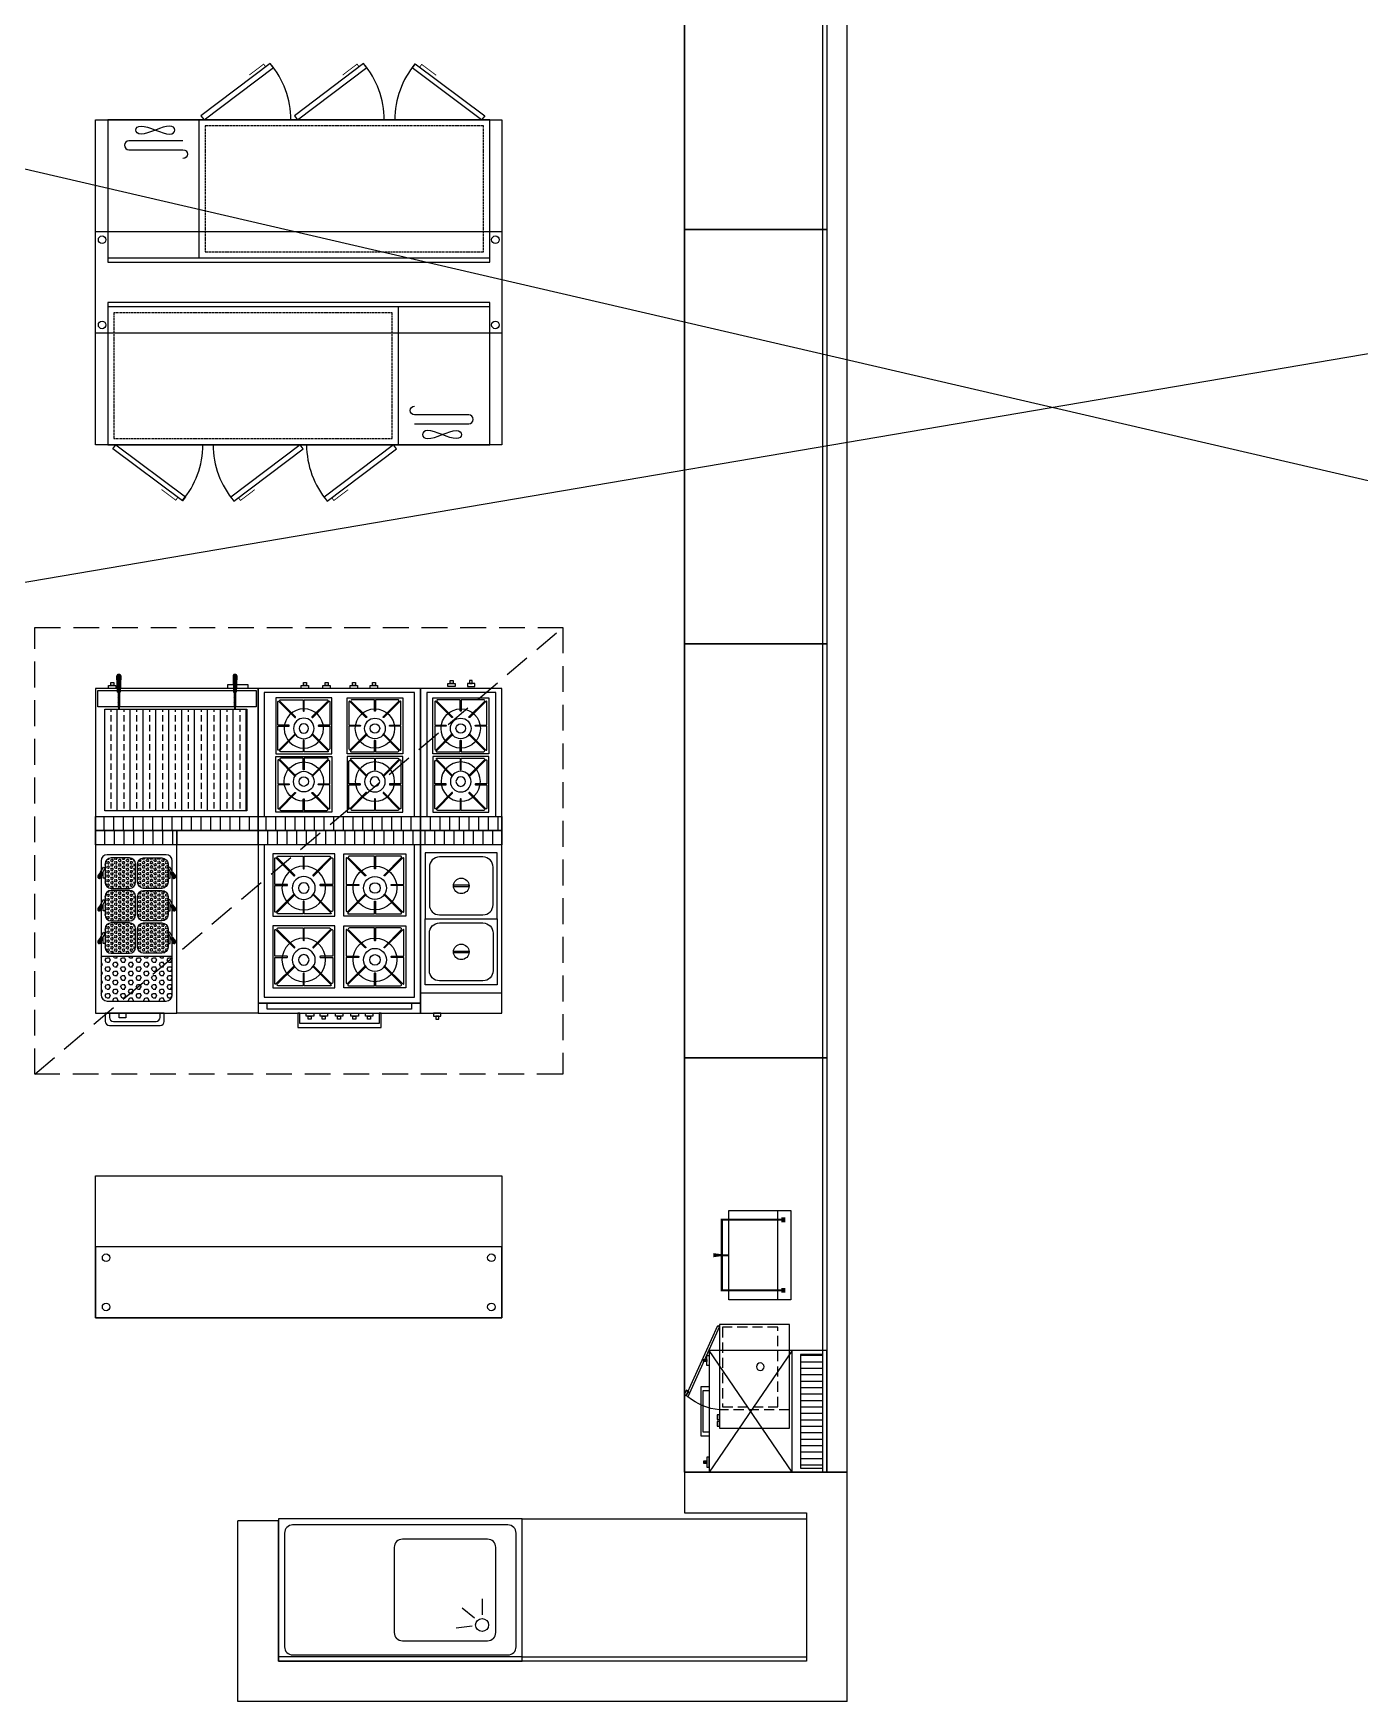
# Model space of a CAD drawing. Header units: millimetres. Extents: x 521598 to 528569, y -164711 to -162316.
# Drawn here: x 524431 to 525084, y -164590 to -163768 of the extents above; entities that cross this region are included whole.
import ezdxf

# ---------------------------------------------------------------- set-up
doc = ezdxf.new("R2010")
doc.units = ezdxf.units.MM
doc.linetypes.add('DASHED', pattern=[0.75, 0.5, -0.25])
doc.linetypes.add('HIDDENX2', pattern=[19.049999999999997, 12.7, -6.349999999999998])
for name, color, linetype in [('002 Çizgi', 7, 'Continuous'), ('Kıtc-002 Çizgi', 7, 'Continuous'), ('S2000-002 Çizgi', 7, 'Continuous')]:
    doc.layers.add(name, color=color, linetype=linetype)

# ---------------------------------------------------------------- blocks, each defined once
blk = doc.blocks.new('A$C604B7618')
at = {"layer": 'Kıtc-002 Çizgi'}
blk.add_lwpolyline([(9.0837897915e-06, 30.56934416526383), (30.56934988002058, 30.56934416526383), (30.56934988002058, 3.3690312193e-06), (9.0837897915e-06, 3.3690312193e-06), (9.0837897915e-06, 30.56934416526383)], dxfattribs=at)
blk.add_lwpolyline([(15.54676230766154, 29.52101286223842), (15.54676230766154, 23.4406913046887, -0.4142135623730951), (15.33709604705655, 23.23102504408325), (15.23226291675382, 23.23102504408325, -0.4142135623730951), (15.02259665614838, 23.4406913046887), (15.02259665614838, 29.52101286223842), (2.684429298277335, 29.52101286223842, 0.6681786379192877), (2.313788211627521, 28.62620612407591), (10.80522009634524, 20.13477423935729, -0.8104432851896713), (10.38341604437301, 19.81529611802944), (1.585224429712525, 28.61348773269038, 0.6681786379193126), (1.048340386815198, 28.39110308070031), (1.048340386815198, 15.54675659290387), (7.128661944364919, 15.54675659290387, -0.4142135623730951), (7.338328204970366, 15.33709033229934), (7.338328204970366, 15.23225720199661, -0.4142135623730951), (7.128661944364919, 15.02259094139117), (1.048340386815198, 15.02259094139117), (1.048340386815198, 2.684423583519674, 0.6681786379192877), (1.943147124977713, 2.313782496869861), (10.43457900969588, 10.80521438158757, -0.8104432851896713), (10.75405713102418, 10.3834103296158), (1.955865516363245, 1.585218714955771, 0.6681786379193126), (2.17825016835377, 1.048334672058444), (15.02259665614838, 1.048334672057535), (15.02259665614838, 7.128656229607258, -0.4142135623730951), (15.23226291675382, 7.338322490212701), (15.33709604705655, 7.338322490212701, -0.4142135623730951), (15.54676230766154, 7.128656229607258), (15.54676230766154, 1.048334672057535), (27.88492966553258, 1.048334672057535, 0.6681786379192877), (28.25557075218285, 1.943141410220049), (19.76413886746513, 10.43457329493776, -0.8104432851896717), (20.18594291943736, 10.75405141626561), (28.9841345340974, 1.955859801605583, 0.6681786379193126), (29.52101857699472, 2.178244453595649), (29.52101857699472, 15.02259094139117), (23.440697019445, 15.02259094139117, -0.4142135623730951), (23.23103075883955, 15.23225720199661), (23.23103075884001, 15.33709033229934, -0.4142135623730951), (23.440697019445, 15.54675659290387), (29.52101857699472, 15.54675659290387), (29.52101857699472, 28.39110308070031, 0.6681786379193126), (28.9841345340974, 28.61348773269038), (20.18594291943736, 19.81529611802944, -0.8104432851896713), (19.76413886746513, 20.13477423935729), (28.25557075218285, 28.62620612407591, 0.6681786379192877), (27.88492966553258, 29.52101286223842)], format="xyb", close=True, dxfattribs=at)
for radius in [10.75000880901227, 5.655118676306867, 2.59818459668339]:
    blk.add_circle((15.28470044665027, 13.79798802426285), radius, dxfattribs=at)
blk = doc.blocks.new('A$C30C77C58')
at = {"layer": 'S2000-002 Çizgi'}
h = blk.add_hatch(dxfattribs=at)
h.set_pattern_fill('ANSI31', color=256, scale=1.5, angle=45, style=0)
h.set_pattern_definition([(90, (-2348.43213930924, -5726.00867189122), (-4.762499999999998, 9e-16), [])])
h.paths.add_polyline_path([(-5.2824129853e-06, 96.9999936806289), (-5.2824129853e-06, 89.9999936806289), (79.99999471758701, 89.9999936806289), (79.99999471758701, 96.9999936806289)])
for points in [[(-5.2824129853e-06, 11.9999936806289), (79.99999471758792, 11.9999936806289), (79.99999471758701, 96.9999936806289), (-5.2824129853e-06, 96.9999936806289)], [(79.99999471758701, 89.9999936806289), (-5.2824129853e-06, 89.9999936806289), (-5.2824129853e-06, 96.9999936806289), (79.99999471758701, 96.9999936806289)], [(2.999994717587014, 14.9999936806289), (76.99999471758792, 14.9999936806289), (76.99999471758701, 89.9999936806289), (2.999994717587014, 89.9999936806289)], [(-5.2824129853e-06, 6.999993680628902), (79.99999471758792, 6.999993680628902), (79.99999471758792, 11.9999936806289), (-5.2824129853e-06, 11.9999936806289)], [(4.48991741547843, 11.9999936806289), (75.5100720196956, 11.9999936806289), (75.5100720196956, 8.999993680628904), (4.48991741547843, 8.999993680628904)], [(23.69847065849035, 6.999993680628902), (27.34347065849079, 6.999993680628902), (27.34347065849079, 5.541993680630183), (23.69847065849035, 5.541993680630183)], [(24.66557759751822, 5.541993680630183), (26.12357759751876, 5.541993680630183), (26.12357759751876, 4.083993680631465), (24.66557759751822, 4.083993680631465)], [(30.54837432074828, 6.999993680628902), (34.19337432074872, 6.999993680628902), (34.19337432074872, 5.541993680630183), (30.54837432074828, 5.541993680630183)], [(31.51548125977615, 5.541993680630183), (32.97348125977669, 5.541993680630183), (32.97348125977669, 4.083993680631465), (31.51548125977615, 4.083993680631465)], [(38.0569286279665, 6.999993680628902), (41.70192862796693, 6.999993680628902), (41.70192862796693, 5.541993680630183), (38.0569286279665, 5.541993680630183)], [(39.02403556699436, 5.541993680630183), (40.4820355669949, 5.541993680630183), (40.4820355669949, 4.083993680631465), (39.02403556699436, 4.083993680631465)], [(45.69721713161607, 6.999993680628902), (49.34221713161651, 6.999993680628902), (49.34221713161651, 5.541993680630183), (45.69721713161607, 5.541993680630183)], [(46.66432407064394, 5.541993680630183), (48.12232407064447, 5.541993680630183), (48.12232407064447, 4.083993680631465), (46.66432407064394, 4.083993680631465)], [(52.87645120065326, 6.999993680628902), (56.52145120065371, 6.999993680628902), (56.52145120065371, 5.541993680630183), (52.87645120065326, 5.541993680630183)], [(53.84355813968113, 5.541993680630183), (55.30155813968168, 5.541993680630183), (55.30155813968168, 4.083993680631465), (53.84355813968113, 4.083993680631465)]]:
    blk.add_lwpolyline(points, close=True, dxfattribs=at)
blk.add_lwpolyline([(19.48991741547843, 6.999993680628902), (19.48991741548025, -6.3193710957e-06), (60.51007201969561, -6.3193710957e-06), (60.51007201969561, 6.999993680628902), (59.5100720196956, 6.999993680628902), (59.5100720196956, 1.999993680628904), (20.48991741547843, 1.999993680628904), (20.48991741547843, 6.999993680628902), (19.48991741547843, 6.999993680628902)], dxfattribs=at)
at = {"layer": 'S2000-002 Çizgi', "xscale": -1}
for p in [(37.76759111757065, 54.89832707808819), (37.76759111757065, 19.51344723232614)]:
    blk.add_blockref('A$C604B7618', p, dxfattribs=at)
at = {"layer": 'S2000-002 Çizgi'}
for p in [(42.23239831760338, 54.89832707808819), (42.23239831760338, 19.51344723232614)]:
    blk.add_blockref('A$C604B7618', p, dxfattribs=at)
blk = doc.blocks.new('A$C7A250C34')
at = {"layer": 'S2000-002 Çizgi'}
h = blk.add_hatch(dxfattribs=at)
h.set_pattern_fill('ANSI31', color=256, scale=1.5, angle=45, style=0)
h.set_pattern_definition([(90, (-2508.419051880787, -6412.80118857615), (-4.762499999999998, 9e-16), [])])
h.paths.add_polyline_path([(-9.2124482762e-06, 72.91598990668763), (-9.2124482762e-06, 65.91598990668763), (79.99999078755172, 65.91598990668763), (79.99999078755172, 72.91598990668763)])
for points in [[(-9.2124482762e-06, 2.915989906687627), (79.99999078755262, 2.915989906687627), (79.99999078755172, 72.91598990668763), (-9.2124482762e-06, 72.91598990668763)], [(79.99999078755172, 65.91598990668763), (-9.2124482762e-06, 65.91598990668763), (-9.2124482762e-06, 72.91598990668763), (79.99999078755172, 72.91598990668763)], [(2.999990787551723, 4.915989906687627), (76.99999078755262, 4.915989906687627), (76.99999078755174, 65.91598990668763), (2.999990787551723, 65.91598990668763)], [(21.19846672845506, 2.915989906687627), (24.8434667284555, 2.915989906687627), (24.8434667284555, 1.457989906688908), (21.19846672845506, 1.457989906688908)], [(22.16557366748293, 1.457989906688908), (23.62357366748347, 1.457989906688908), (23.62357366748347, -1.00933098111e-05), (22.16557366748293, -1.00933098111e-05)], [(31.04837039071299, 2.915989906687627), (34.69337039071343, 2.915989906687627), (34.69337039071343, 1.457989906688908), (31.04837039071299, 1.457989906688908)], [(32.01547732974086, 1.457989906688908), (33.4734773297414, 1.457989906688908), (33.4734773297414, -1.00933098111e-05), (32.01547732974086, -1.00933098111e-05)], [(44.5569246979312, 2.915989906687627), (48.20192469793164, 2.915989906687627), (48.20192469793164, 1.457989906688908), (44.5569246979312, 1.457989906688908)], [(45.52403163695907, 1.457989906688908), (46.98203163695962, 1.457989906688908), (46.98203163695962, -1.00933098111e-05), (45.52403163695907, -1.00933098111e-05)], [(55.19721320158078, 2.915989906687627), (58.84221320158122, 2.915989906687627), (58.84221320158122, 1.457989906688908), (55.19721320158078, 1.457989906688908)], [(56.16432014060864, 1.457989906688908), (57.62232014060919, 1.457989906688908), (57.62232014060919, -1.00933098111e-05), (56.16432014060864, -1.00933098111e-05)]]:
    blk.add_lwpolyline(points, close=True, dxfattribs=at)
at = {"layer": 'S2000-002 Çizgi', "yscale": 0.8999999999996362}
for p, xscale, zscale in [((36.23911923934428, 36.40358015796164), -0.8999999999996362, 0.9), ((43.76086233575914, 36.40358015796164), 0.8999999999996362, 0.8999999999996362)]:
    blk.add_blockref('A$C604B7618', p, dxfattribs=dict(at, xscale=xscale, zscale=zscale))
at = {"layer": 'S2000-002 Çizgi', "yscale": 0.8999999999996362, "rotation": 180}
for p, xscale, zscale in [((36.23911923934428, 35.06320887480115), 0.8999999999996362, 0.8999999999996362), ((43.76086233575914, 35.06320887480115), -0.8999999999996362, 0.9)]:
    blk.add_blockref('A$C604B7618', p, dxfattribs=dict(at, xscale=xscale, zscale=zscale))
blk = doc.blocks.new('A$C276B0005')
at = {"layer": 'S2000-002 Çizgi'}
h = blk.add_hatch(dxfattribs=at)
h.set_pattern_fill('ANSI31', color=256, scale=1.5, angle=45, style=0)
h.set_pattern_definition([(90, (-3652.638198815939, -4968.1237957793), (-4.762499999999998, 9e-16), [])])
h.paths.add_polyline_path([(39.999994376406, 89.00000524342795), (39.999994376406, 96.00000524342795), (-5.6235940065e-06, 96.00000524342795), (-5.6235940065e-06, 89.00000524342795)])
h = blk.add_hatch(dxfattribs=at)
h.set_pattern_fill('HEX', color=256, scale=0.2, style=0)
h.set_pattern_definition([(0, (-3709.388549078779, -4944.923486756572), (0, 1.099852), [0.635, -1.27]), (120, (-3709.388549078779, -4944.923486756572), (-0.9524997724031224, -0.5499259999999997), [0.6349999999999991, -1.269999999999998]), (59.99999999999999, (-3708.753549078778, -4944.923486756572), (-0.9524997724031224, 0.5499260000000002), [0.635, -1.27])])
h.paths.add_polyline_path([(7.636956964664477, 82.53219059366712, 0.4142135623731104), (4.636956964664477, 79.53219059366695), (4.636956964664932, 70.53219059366695, 0.4142135623730799), (7.636956964664932, 67.53219059366711), (16.63695696466447, 67.53219059366711, 0.4142135623730951), (19.63695696466448, 70.53219059366711), (19.63695696466448, 79.53219059366711, 0.4142135623730951), (16.63695696466447, 82.53219059366712)])
h = blk.add_hatch(dxfattribs=at)
h.set_pattern_fill('HEX', color=256, scale=0.2, style=0)
h.set_pattern_definition([(180, (3749.662463008108, -4944.923486756572), (0, 1.099852), [0.635, -1.27]), (59.99999999999999, (3749.662463008108, -4944.923486756572), (0.9524997724031224, -0.5499259999999997), [0.6349999999999999, -1.269999999999998]), (120, (3749.027463008108, -4944.923486756572), (0.9524997724031224, 0.5499260000000002), [0.6349999999999991, -1.269999999999998])])
h.paths.add_polyline_path([(23.63695696466448, 82.53219059366712, 0.4142135623730951), (20.63695696466448, 79.53219059366711), (20.63695696466448, 70.53219059366711, 0.4142135623730951), (23.63695696466448, 67.53219059366711), (32.63695696466403, 67.53219059366711, 0.41421356237308), (35.63695696466402, 70.53219059366695), (35.63695696466448, 79.53219059366695, 0.4142135623731104), (32.63695696466448, 82.53219059366712)])
for points in [[(3.287781728348363, 75.0261635246252), (2.464534533027745, 75.46284302178356), (1.080237844052651, 73.64072124367688, 1), (2.555570520359458, 72.85815249047731)], [(37.80617717299378, 72.85815249047731, 1), (39.28150984930061, 73.64072124367682), (37.89721316032546, 75.46284302178354), (37.07396596500483, 75.02616352462519)], [(3.287781728348363, 58.99397817438604), (2.464534533027745, 59.4306576715444), (1.080237844052661, 57.60853589343772, 1), (2.555570520359462, 56.82596714023815)], [(37.80617717299375, 56.82596714023815, 1), (39.28150984930055, 57.60853589343772), (37.89721316032546, 59.4306576715444), (37.07396596500486, 58.99397817438604)], [(3.287781728348363, 42.96179282414686), (2.464534533027746, 43.39847232130522), (1.080237844052661, 41.57635054319857, 1), (2.555570520359461, 40.793781789999)], [(37.80617717299375, 40.79378178999897, 1), (39.28150984930053, 41.57635054319857), (37.89721316032546, 43.39847232130522), (37.07396596500486, 42.96179282414686)]]:
    blk.add_hatch(color=256, dxfattribs=at).paths.add_polyline_path(points)
h = blk.add_hatch(dxfattribs=at)
h.set_pattern_fill('HEX', color=256, scale=0.2, style=0)
h.set_pattern_definition([(0, (-3709.388549078779, -4960.923486756572), (0, 1.099852), [0.635, -1.27]), (120, (-3709.388549078779, -4960.923486756572), (-0.9524997724031224, -0.5499259999999997), [0.634999999999999, -1.269999999999998]), (59.99999999999999, (-3708.753549078778, -4960.923486756572), (-0.9524997724031224, 0.5499260000000002), [0.635, -1.27])])
h.paths.add_polyline_path([(7.636956964664477, 66.53219059366711, 0.4142135623731097), (4.636956964664477, 63.53219059366696), (4.636956964664932, 54.53219059366696, 0.4142135623730806), (7.636956964664932, 51.53219059366711), (16.63695696466447, 51.53219059366711, 0.4142135623730951), (19.63695696466448, 54.53219059366711), (19.63695696466448, 63.53219059366711, 0.4142135623730951), (16.63695696466447, 66.53219059366711)])
h = blk.add_hatch(dxfattribs=at)
h.set_pattern_fill('HEX', color=256, scale=0.2, style=0)
h.set_pattern_definition([(180, (3749.662463008108, -4960.923486756572), (0, 1.099852), [0.635, -1.27]), (59.99999999999999, (3749.662463008108, -4960.923486756572), (0.9524997724031224, -0.5499259999999997), [0.6349999999999998, -1.269999999999998]), (120, (3749.027463008108, -4960.923486756572), (0.9524997724031224, 0.5499260000000002), [0.6349999999999991, -1.269999999999998])])
h.paths.add_polyline_path([(23.63695696466448, 66.53219059366711, 0.4142135623730951), (20.63695696466448, 63.53219059366711), (20.63695696466448, 54.53219059366711, 0.4142135623730951), (23.63695696466448, 51.53219059366711), (32.63695696466403, 51.53219059366711, 0.4142135623730808), (35.63695696466402, 54.53219059366696), (35.63695696466448, 63.53219059366696, 0.41421356237311), (32.63695696466448, 66.53219059366711)])
h = blk.add_hatch(dxfattribs=at)
h.set_pattern_fill('HEX', color=256, scale=0.2, style=0)
h.set_pattern_definition([(0, (-3709.388549078779, -4976.923486756572), (0, 1.099852), [0.635, -1.27]), (120, (-3709.388549078779, -4976.923486756572), (-0.9524997724031224, -0.5499259999999997), [0.6349999999999989, -1.269999999999996]), (59.99999999999999, (-3708.753549078778, -4976.923486756572), (-0.9524997724031224, 0.5499260000000002), [0.635, -1.27])])
h.paths.add_polyline_path([(7.636956964664482, 50.53219059366711, 0.4142135623731102), (4.636956964664477, 47.53219059366696), (4.636956964664932, 38.53219059366696, 0.4142135623730806), (7.636956964664932, 35.53219059366711), (16.63695696466447, 35.53219059366711, 0.4142135623730951), (19.63695696466448, 38.53219059366711), (19.63695696466448, 47.53219059366711, 0.4142135623730951), (16.63695696466447, 50.53219059366711)])
h = blk.add_hatch(dxfattribs=at)
h.set_pattern_fill('HEX', color=256, scale=0.2, style=0)
h.set_pattern_definition([(180, (3749.662463008108, -4976.923486756572), (0, 1.099852), [0.635, -1.27]), (59.99999999999999, (3749.662463008108, -4976.923486756572), (0.9524997724031224, -0.5499259999999997), [0.6349999999999997, -1.269999999999998]), (120, (3749.027463008108, -4976.923486756572), (0.9524997724031224, 0.5499260000000002), [0.6349999999999991, -1.269999999999998])])
h.paths.add_polyline_path([(23.63695696466448, 50.53219059366711, 0.4142135623730955), (20.63695696466448, 47.53219059366711), (20.63695696466448, 38.53219059366711, 0.4142135623730951), (23.63695696466448, 35.53219059366711), (32.63695696466403, 35.53219059366711, 0.4142135623730808), (35.63695696466402, 38.53219059366696), (35.63695696466448, 47.53219059366696, 0.41421356237311), (32.63695696466448, 50.53219059366711)])
h = blk.add_hatch(dxfattribs=at)
h.set_pattern_fill('HEX', color=256, scale=0.4, style=0)
h.set_pattern_definition([(0, (-3709.88854907878, -4938.423486756573), (0, 2.199704), [1.27, -2.54]), (120, (-3709.88854907878, -4938.423486756573), (-1.904999544806243, -1.099851999999998), [1.269999999999998, -2.539999999999997]), (59.99999999999999, (-3708.618549078778, -4938.423486756573), (-1.904999544806243, 1.099852), [1.27, -2.54])])
h.paths.add_polyline_path([(2.680873846676, 34.03219059366711), (2.680873846676603, 15.03219059366612, 0.4142135623730951), (5.680873846676719, 12.0321905936662), (34.68087384667575, 12.03219059366711, 0.4142135623730816), (37.6808738466757, 15.0321905936671), (37.68087384667599, 34.03219059366711)])
for p, q in [((2.464534533027745, 75.46284302178356), (1.080237844056227, 73.64072124368157)), ((2.464534533027745, 75.46284302178356), (3.287781728348363, 75.02616352462519)), ((3.287781728348363, 75.02616352462519), (2.555570520356468, 72.85815249046846)), ((37.89721316032546, 75.46284302178356), (37.07396596500486, 75.02616352462519)), ((37.07396596500486, 75.02616352462519), (37.80617717299674, 72.85815249046846)), ((37.89721316032546, 75.46284302178356), (39.28150984929697, 73.64072124368157)), ((2.464534533027745, 59.4306576715444), (1.080237844056227, 57.60853589344242)), ((2.464534533027745, 59.4306576715444), (3.287781728348363, 58.99397817438604)), ((3.287781728348363, 58.99397817438604), (2.555570520356468, 56.8259671402293)), ((37.89721316032546, 59.4306576715444), (37.07396596500486, 58.99397817438604)), ((37.07396596500486, 58.99397817438604), (37.80617717299674, 56.8259671402293)), ((37.89721316032546, 59.4306576715444), (39.28150984929697, 57.60853589344242)), ((2.464534533027745, 43.39847232130522), (1.080237844056227, 41.57635054320325)), ((2.464534533027745, 43.39847232130522), (3.287781728348363, 42.96179282414686)), ((3.287781728348363, 42.96179282414686), (2.555570520356468, 40.79378178999014)), ((37.89721316032546, 43.39847232130522), (37.07396596500486, 42.96179282414686)), ((37.07396596500486, 42.96179282414686), (37.80617717299674, 40.79378178999014)), ((37.89721316032546, 43.39847232130522), (39.28150984929697, 41.57635054320325)), ((37.68087384667615, 34.03219059366711), (2.680873846676149, 34.03219059366711))]:
    blk.add_line(p, q, dxfattribs=at)
for points in [[(-5.6235940065e-06, 6.000005243427948), (39.999994376406, 6.000005243427948), (39.999994376406, 96.00000524342795), (-5.6235940065e-06, 96.00000524342795)], [(-5.6235940065e-06, 96.00000524342795), (39.999994376406, 96.00000524342795), (39.999994376406, 89.00000524342795), (-5.6235940065e-06, 89.00000524342795)], [(11.50344784604112, 6.000005243427948), (14.78394784604188, 6.000005243427948), (14.78394784604188, 3.687805243427647), (11.50344784604112, 3.687805243427647)]]:
    blk.add_lwpolyline(points, close=True, dxfattribs=at)
for points in [[(37.68087384667706, 34.03219059366711), (37.68087384667706, 81.03219059366711, 0.4142135623730951), (34.68087384667706, 84.0321905936671), (5.680873846675693, 84.0321905936671, 0.4142135623730951), (2.680873846675694, 81.03219059366711), (2.680873846675694, 43.68364892592218)], [(2.680873846675694, 43.68364892592218), (2.680873846676603, 15.0321905936662, 0.414213562373091), (5.680873846676603, 12.0321905936662), (34.68087384667569, 12.03219059366711, 0.4142135623730869), (37.6808738466757, 15.03219059366711), (37.68087384667615, 43.60222292318758)]]:
    blk.add_lwpolyline(points, format="xyb", dxfattribs=at)
for points in [[(7.636956964664932, 67.53219059366711), (16.63695696466447, 67.53219059366711, 0.4142135623730951), (19.63695696466448, 70.53219059366711), (19.63695696466448, 79.53219059366711, 0.4142135623730951), (16.63695696466447, 82.53219059366712), (7.636956964664477, 82.53219059366712, 0.4142135623730951), (4.636956964664477, 79.53219059366711), (4.636956964664932, 70.53219059366711, 0.4142135623730951)], [(32.63695696466403, 67.53219059366711), (23.63695696466448, 67.53219059366711, -0.4142135623730951), (20.63695696466448, 70.53219059366711), (20.63695696466448, 79.53219059366711, -0.4142135623730951), (23.63695696466448, 82.53219059366712), (32.63695696466448, 82.53219059366712, -0.4142135623730951), (35.63695696466448, 79.53219059366711), (35.63695696466402, 70.53219059366711, -0.4142135623730951)], [(7.636956964664932, 51.53219059366711), (16.63695696466447, 51.53219059366711, 0.4142135623730951), (19.63695696466448, 54.53219059366711), (19.63695696466448, 63.53219059366711, 0.4142135623730951), (16.63695696466447, 66.53219059366711), (7.636956964664477, 66.53219059366711, 0.4142135623730951), (4.636956964664477, 63.53219059366711), (4.636956964664932, 54.53219059366711, 0.4142135623730951)], [(32.63695696466403, 51.53219059366711), (23.63695696466448, 51.53219059366711, -0.4142135623730951), (20.63695696466448, 54.53219059366711), (20.63695696466448, 63.53219059366711, -0.4142135623730951), (23.63695696466448, 66.53219059366711), (32.63695696466448, 66.53219059366711, -0.4142135623730951), (35.63695696466448, 63.53219059366711), (35.63695696466402, 54.53219059366711, -0.4142135623730951)], [(7.636956964664932, 35.53219059366711), (16.63695696466447, 35.53219059366711, 0.4142135623730951), (19.63695696466448, 38.53219059366711), (19.63695696466448, 47.53219059366711, 0.4142135623730951), (16.63695696466447, 50.53219059366711), (7.636956964664477, 50.53219059366711, 0.4142135623730951), (4.636956964664477, 47.53219059366711), (4.636956964664932, 38.53219059366711, 0.4142135623730951)], [(32.63695696466403, 35.53219059366711), (23.63695696466448, 35.53219059366711, -0.4142135623730951), (20.63695696466448, 38.53219059366711), (20.63695696466448, 47.53219059366711, -0.4142135623730951), (23.63695696466448, 50.53219059366711), (32.63695696466448, 50.53219059366711, -0.4142135623730951), (35.63695696466448, 47.53219059366711), (35.63695696466402, 38.53219059366711, -0.4142135623730951)], [(6.749994376405993, 5.2434279496e-06), (31.74999437640599, 5.2434279496e-06, 0.4142135623730951), (33.749994376406, 2.000005243427949), (33.749994376406, 6.000005243427948), (4.749994376405994, 6.000005243427948), (4.749994376405994, 2.000005243427949, 0.4142135623730925)], [(8.749994376405992, 2.000005243427949), (29.749994376406, 2.000005243427949, 0.4142135623730922), (31.74999437640599, 4.000005243427949), (31.74999437640599, 6.000005243427948), (6.749994376405993, 6.000005243427948), (6.749994376405993, 4.000005243427949, 0.4142135623730951)]]:
    blk.add_lwpolyline(points, format="xyb", close=True, dxfattribs=at)
for points in [[(2.464534533028654, 75.46284302178356), (3.813709769342948, 78.00636690261398), (4.636956964664477, 77.5696874054529), (3.287781728346543, 75.02616352461973)], [(4.636956964664932, 77.5696874054529), (4.636956964664932, 72.4946937818813), (3.705063769152274, 72.4946937818813), (3.705063769152274, 75.8128417909129)], [(37.89721316032455, 75.46284302178356), (36.54803792401026, 78.00636690261398), (35.72479072868872, 77.5696874054529), (37.07396596500667, 75.02616352461973)], [(35.72479072868829, 77.5696874054529), (35.72479072868829, 72.4946937818813), (36.65668392420093, 72.4946937818813), (36.65668392420093, 75.8128417909129)], [(4.636956964664932, 73.08276545224727), (4.636956964664932, 72.4946937818813)], [(35.72479072868829, 73.08276545224727), (35.72479072868829, 72.4946937818813)], [(2.464534533028654, 59.4306576715444), (3.813709769342948, 61.97418155237483), (4.636956964664477, 61.53750205521372), (3.287781728346543, 58.99397817438057)], [(4.636956964664932, 61.53750205521372), (4.636956964664932, 56.46250843164216), (3.705063769152274, 56.46250843164216), (3.705063769152274, 59.78065644067375)], [(37.89721316032455, 59.4306576715444), (36.54803792401026, 61.97418155237483), (35.72479072868872, 61.53750205521372), (37.07396596500667, 58.99397817438057)], [(35.72479072868829, 61.53750205521372), (35.72479072868829, 56.46250843164216), (36.65668392420093, 56.46250843164216), (36.65668392420093, 59.78065644067375)], [(4.636956964664932, 57.05058010200811), (4.636956964664932, 56.46250843164216)], [(35.72479072868829, 57.05058010200811), (35.72479072868829, 56.46250843164216)], [(2.464534533028654, 43.39847232130522), (3.813709769342948, 45.94199620213567), (4.636956964664477, 45.50531670497458), (3.287781728346543, 42.9617928241414)], [(4.636956964664932, 45.50531670497458), (4.636956964664932, 40.430323081403), (3.705063769152274, 40.430323081403), (3.705063769152274, 43.74847109043456)], [(37.89721316032455, 43.39847232130522), (36.54803792401026, 45.94199620213567), (35.72479072868872, 45.50531670497458), (37.07396596500667, 42.9617928241414)], [(35.72479072868829, 45.50531670497458), (35.72479072868829, 40.430323081403), (36.65668392420093, 40.430323081403), (36.65668392420093, 43.74847109043456)], [(4.636956964664932, 41.01839475176894), (4.636956964664932, 40.430323081403)], [(35.72479072868829, 41.01839475176894), (35.72479072868829, 40.430323081403)]]:
    blk.add_lwpolyline(points, dxfattribs=at)
for centre, start, end in [((1.817904182205438, 73.24943686707594), 133.4939633603174, 350.619908038368), ((38.54384351114778, 73.24943686707594), 189.380091961632, 46.50603663968257), ((1.817904182205438, 57.21725151683678), 133.4939633603174, 350.619908038368), ((38.54384351114778, 57.21725151683678), 189.380091961632, 46.50603663968257), ((1.817904182205438, 41.1850661665976), 133.4939633603174, 350.619908038368), ((38.54384351114778, 41.1850661665976), 189.380091961632, 46.50603663968257)]:
    blk.add_arc(centre, 0.8350180176593363, start, end, dxfattribs=at)
blk = doc.blocks.new('A$C75D42FA3')
at = {"layer": 'S2000-002 Çizgi'}
h = blk.add_hatch(dxfattribs=at)
h.set_pattern_fill('ANSI31', color=256, scale=1.5, angle=45, style=0)
h.set_pattern_definition([(90, (-2508.419017837878, -6411.801167587197), (-4.762499999999998, 9e-16), [])])
h.paths.add_polyline_path([(40.00002483046046, 66.91601089564074), (40.00002483046046, 73.91601089564074), (2.483046046108939e-05, 73.91601089564074), (2.483046046108939e-05, 66.91601089564074)])
for points in [[(2.483046046108939e-05, 3.916010895640738), (40.00002483046228, 3.916010895640738), (40.00002483046046, 73.91601089564074), (2.483046046108939e-05, 73.91601089564074)], [(40.00002483046046, 66.91601089564074), (2.483046046108939e-05, 66.91601089564074), (2.483046046108939e-05, 73.91601089564074), (40.00002483046046, 73.91601089564074)], [(3.000024830460461, 5.916010895640738), (37.00002483046228, 5.916010895640738), (37.00002483046046, 66.91601089564074), (3.000024830460461, 66.91601089564074)], [(16.97904888955782, 2.916010895640738), (13.33404888955829, 2.916010895640738), (13.33404888955829, 1.458010895642019), (16.97904888955782, 1.458010895642019)], [(16.01194195052994, 1.458010895642019), (14.55394195052941, 1.458010895642019), (14.55394195052941, 1.089564329959103e-05), (16.01194195052994, 1.089564329959103e-05)], [(23.02100077136402, 2.916010895640738), (26.66600077136536, 2.916010895640738), (26.66600077136536, 1.458010895642019), (23.02100077136402, 1.458010895642019)], [(23.9881077103928, 1.458010895642019), (25.44610771039333, 1.458010895642019), (25.44610771039333, 1.089564329959103e-05), (23.9881077103928, 1.089564329959103e-05)]]:
    blk.add_lwpolyline(points, close=True, dxfattribs=at)
at = {"layer": 'S2000-002 Çizgi', "xscale": -0.8999999999996362, "yscale": 0.8999999999996362, "zscale": 0.9}
blk.add_blockref('A$C604B7618', (34.00003300587196, 37.40360114691566), dxfattribs=at)
at = {"layer": 'S2000-002 Çizgi', "xscale": 0.8999999999996362, "yscale": 0.8999999999996362, "zscale": 0.8999999999996362, "rotation": 180}
blk.add_blockref('A$C604B7618', (34.00003300587196, 36.06322986375517), dxfattribs=at)
blk = doc.blocks.new('A$C5E5C2D80')
at = {"layer": 'S2000-002 Çizgi'}
blk.add_lwpolyline([(0, 0), (35.40000000000001, 0), (35.40000000000001, 32.5), (0, 32.5)], close=True, dxfattribs=at)
blk.add_lwpolyline([(7, 2), (28.40000000000003, 2, 0.4142135623730951), (33.40000000000003, 7), (33.40000000000002, 25.50000000000046, 0.4142135623730999), (28.39999999999993, 30.50000000000046), (6.999999999999972, 30.49999999999954, 0.4142135623730951), (1.999999999999971, 25.49999999999954), (2, 7, 0.4142135623730949)], format="xyb", close=True, dxfattribs=at)
blk = doc.blocks.new('A$C5B082CEF')
at = {"layer": 'S2000-002 Çizgi'}
h = blk.add_hatch(dxfattribs=at)
h.set_pattern_fill('ANSI31', color=256, scale=1.5, angle=45, style=0)
h.set_pattern_definition([(90, (-3928.432130656511, -4942.945776520717), (-4.762499999999998, 9e-16), [])])
h.paths.add_polyline_path([(40.00000669629616, 85.9159925687718), (40.00000669629616, 92.91599256877086), (6.6962961682e-06, 92.91599256877086), (6.6962961682e-06, 85.9159925687718)])
blk.add_line((6.6962961682e-06, 12.9159925687718), (40.00000669629616, 12.9159925687718), dxfattribs=at)
for points in [[(6.6962961682e-06, 2.915992568771799), (40.00000669629616, 2.915992568771799), (40.00000669629616, 92.9159925687718), (6.6962961682e-06, 92.9159925687718)], [(6.6962961682e-06, 92.91599256877086), (40.00000669629616, 92.91599256877086), (40.00000669629616, 85.9159925687718), (6.6962961682e-06, 85.9159925687718)], [(23.74893595228741, 66.06599256877143), (16.25107744030492, 66.06599256877143), (16.25107744030492, 65.31662311288255), (23.74893595228741, 65.31662311288255)], [(23.74893595228741, 32.76599256877216), (16.25107744030492, 32.76599256877216), (16.25107744030492, 33.51536202466105), (23.74893595228741, 33.51536202466105)], [(9.94487599827471, 2.915992568771799), (6.299875998274274, 2.915992568771799), (6.299875998274274, 1.45799256877126), (9.94487599827471, 1.45799256877126)], [(8.977769059245018, 1.45799256877126), (7.5197690592463, 1.45799256877126), (7.5197690592463, -7.4312283687e-06), (8.977769059245018, -7.4312283687e-06)]]:
    blk.add_lwpolyline(points, close=True, dxfattribs=at)
for centre in [(20.00000669629617, 65.6659925687718), (20.00000669629617, 33.1659925687718)]:
    blk.add_circle(centre, 3.823091046240757, dxfattribs=at)
blk.add_blockref('A$C5E5C2D80', (2.30000669629635, 49.4159925687718), dxfattribs=at)
at = {"layer": 'S2000-002 Çizgi', "xscale": -1, "rotation": 180}
blk.add_blockref('A$C5E5C2D80', (2.30000669629635, 49.4159925687718), dxfattribs=at)
blk = doc.blocks.new('A$C7519622e')
at = {"layer": 'S2000-002 Çizgi'}
h = blk.add_hatch(dxfattribs=at)
h.set_pattern_fill('ANSI33', color=256, angle=-45.00000000000001, style=0)
h.set_pattern_definition([(360, (-4953.713918179972, 3371.732691746525), (2.709983241273949e-15, 6.349999999999999), []), (360, (-4950.538916808553, 3368.557690375106), (2.709983241273949e-15, 6.349999999999999), [3.174999999999999, -1.587499999999999])])
h.paths.add_polyline_path([(67.1864581318805, 74.47116299904883), (17.18645813188049, 74.47116299904883), (17.18645813188049, 4.471162999019725), (67.1864581318805, 4.471162999019725)])
h = blk.add_hatch(dxfattribs=at)
h.set_pattern_fill('ANSI31', color=256, scale=1.5, angle=-45.00000000000001, style=0)
h.set_pattern_definition([(360, (-4973.713918179972, 3371.732691746525), (1.957487430955461e-15, 4.762499999999998), [])])
h.paths.add_polyline_path([(69.89645521319471, 2.91038304567337e-11), (76.89645521319471, 2.91038304567337e-11), (76.89645521319471, 80.0000000000291), (69.89645521319471, 80.0000000000291)])
h = blk.add_hatch(dxfattribs=at)
h.set_pattern_fill('ANSI32', color=256, angle=-90.00000000000001, style=0)
h.set_pattern_definition([(315, (-7757.067167866277, 4329.500000000029), (0.2651650429449554, 0.2651650429449552), []), (315, (-7757.067167866277, 4329.323223305022), (0.2651650429449554, 0.2651650429449552), [])])
h.paths.add_polyline_path([(7.896455213194713, 67.89844020330929), (7.896455213194713, 69.27632502926281), (6.896455213194713, 69.31068021737156), (6.896455213194713, 67.86408501520054)])
h.paths.add_polyline_path([(8.722983526764438, 67.92683573902468), (8.722983526764438, 68.24046451604227), (14.52451956970617, 68.24046451604227), (15.89645521319471, 68.3236599303491), (15.89645521319471, 68.851105302223), (14.52451956970617, 68.93430071652983), (8.722983526764438, 68.93430071652983), (8.722983526764438, 69.24792949357652), (7.896455213194713, 69.27632502926281), (7.896455213194713, 67.89844020330929)])
h.paths.add_polyline_path([(4.896455213194713, 67.79537463898305), (4.896455213194713, 69.37939059361815), (0.7612887863069773, 69.52145501409541, 0.4374046375725881), (1.164153218269348e-10, 68.81771662383107), (1.164153218269348e-10, 68.35704860874102, 0.437404637572588), (0.7612887863069773, 67.6533102185058)])
h.paths.add_polyline_path([(6.896455213194713, 67.86408501520054), (6.896455213194713, 69.31068021737156), (4.896455213194713, 69.37939059358905), (4.896455213194713, 67.79537463898305)])
h.paths.add_polyline_path([(17.1864581318805, 68.40188687038608), (17.1864581318805, 68.77287836221512), (15.89645521319471, 68.851105302223), (15.89645521319471, 68.3236599303491)])
h = blk.add_hatch(dxfattribs=at)
h.set_pattern_fill('ANSI32', color=256, angle=-90.00000000000001, style=0)
h.set_pattern_definition([(44.99999999999999, (-7757.067167866277, -4249.499999999971), (0.2651650429449552, -0.2651650429449554), []), (44.99999999999999, (-7757.067167866277, -4249.323223304964), (0.2651650429449552, -0.2651650429449554), [])])
h.paths.add_polyline_path([(7.896455213194713, 12.10155979674892), (7.896455213194713, 10.7236749707954), (6.896455213194713, 10.68931978268665), (6.896455213194713, 12.13591498485766)])
h.paths.add_polyline_path([(8.722983526764438, 12.07316426106263), (8.722983526764438, 11.75953548401594), (14.52451956970617, 11.75953548401594), (15.89645521319471, 11.67634006970911), (15.89645521319471, 11.1488946978352), (14.52451956970617, 11.06569928352837), (8.722983526764438, 11.06569928352837), (8.722983526764438, 10.75207050651079), (7.896455213194713, 10.7236749707954), (7.896455213194713, 12.10155979674892)])
h.paths.add_polyline_path([(4.896455213194713, 12.20462536107516), (4.896455213194713, 10.62060940646916), (0.7612887863069773, 10.4785449859919, -0.4374046375725881), (1.164153218269348e-10, 11.18228337622713), (1.164153218269348e-10, 11.64295139131718, -0.437404637572588), (0.7612887863069773, 12.34668978155241)])
h.paths.add_polyline_path([(6.896455213194713, 12.13591498485766), (6.896455213194713, 10.68931978268665), (4.896455213194713, 10.62060940646916), (4.896455213194713, 12.20462536107516)])
h.paths.add_polyline_path([(17.1864581318805, 11.59811312967213), (17.1864581318805, 11.22712163787219), (15.89645521319471, 11.1488946978352), (15.89645521319471, 11.67634006970911)])
for p, q in [((1.164153218269348e-10, 68.35704860874102), (1.164153218269348e-10, 68.81771662383107)), ((1.164153218269348e-10, 68.81771662383107), (1.164153218269348e-10, 68.35704860874102)), ((0.7612887863069773, 69.5214550140663), (8.722983526764438, 69.24792949357652)), ((8.722983526764438, 69.24792949357652), (0.7612887863069773, 69.52145501409541)), ((0.7612887863069773, 67.6533102185058), (8.722983526764438, 67.92683573902468)), ((8.722983526764438, 69.24792949357652), (8.722983526764438, 68.93430071652983)), ((8.722983526764438, 68.93430071652983), (8.722983526764438, 69.24792949357652)), ((8.722983526764438, 68.93430071652983), (14.52451956970617, 68.93430071652983)), ((8.722983526764438, 68.24046451604227), (14.52451956970617, 68.24046451604227)), ((8.722983526764438, 67.92683573902468), (8.722983526764438, 68.24046451604227)), ((14.52451956970617, 68.93430071652983), (17.1864581318805, 68.77287836218602)), ((14.52451956970617, 68.24046451604227), (17.1864581318805, 68.40188687038608)), ((17.1864581318805, 68.40324612599215), (17.1864581318805, 68.77287836221512)), ((17.1864581318805, 68.77151910657994), (17.1864581318805, 68.40188687038608)), ((1.164153218269348e-10, 11.64295139131718), (1.164153218269348e-10, 11.18228337622713)), ((1.164153218269348e-10, 11.18228337622713), (1.164153218269348e-10, 11.64295139131718)), ((0.7612887863069773, 12.34668978155241), (8.722983526764438, 12.07316426106263)), ((0.7612887863069773, 10.4785449859919), (8.722983526764438, 10.75207050651079)), ((8.722983526764438, 10.75207050651079), (0.7612887863069773, 10.4785449859919)), ((8.722983526764438, 12.07316426106263), (8.722983526764438, 11.75953548401594)), ((8.722983526764438, 11.75953548401594), (14.52451956970617, 11.75953548401594)), ((8.722983526764438, 11.06569928352837), (14.52451956970617, 11.06569928352837)), ((8.722983526764438, 10.75207050651079), (8.722983526764438, 11.06569928352837)), ((8.722983526764438, 11.06569928352837), (8.722983526764438, 10.75207050651079)), ((14.52451956970617, 11.75953548401594), (17.1864581318805, 11.59811312967213)), ((14.52451956970617, 11.06569928352837), (17.1864581318805, 11.22712163787219)), ((17.1864581318805, 11.22848089347826), (17.1864581318805, 11.59811312967213)), ((17.1864581318805, 11.59675387406605), (17.1864581318805, 11.22712163787219))]:
    blk.add_line(p, q, dxfattribs=at)
for points in [[(6.896455213194713, 75.0000000000291), (6.896455213194713, 65.0000000000291), (4.896455213194713, 65.0000000000291), (4.896455213194713, 75.0000000000291)], [(6.896455213194713, 80.0000000000291), (6.896455213194713, 2.91038304567337e-11), (76.89645521319471, 2.91038304567337e-11), (76.89645521319471, 80.0000000000291)], [(15.89645521319471, 79.0000000000291), (15.89645521319471, 1.000000000029104), (7.896455213194713, 1.000000000029104), (7.896455213194713, 79.0000000000291)], [(67.1864581318805, 74.47116299904883), (67.1864581318805, 4.471162999019725), (17.1864581318805, 4.471162999019725), (17.1864581318805, 74.47116299904883)], [(76.89645521319471, 80.0000000000291), (76.89645521319471, 2.91038304567337e-11), (69.89645521319471, 2.91038304567337e-11), (69.89645521319471, 80.0000000000291)], [(5.438455213210545, 8.977762362977955), (5.438455213210545, 7.519762362993788), (3.980455213109963, 7.519762362993788), (3.980455213109963, 8.977762362977955)], [(6.896455213194713, 9.944869302009465), (6.896455213194713, 6.299869302019943), (5.438455213210545, 6.299869302019943), (5.438455213210545, 9.944869302009465)]]:
    blk.add_lwpolyline(points, close=True, dxfattribs=at)
for centre, radius, start, end in [((0.705913680489175, 68.81771662383107), 0.7059136804527953, 85.50083396878537, 180), ((0.705913680489175, 68.81771662383107), 0.7059136804526176, 85.50083396878537, 180), ((0.705913680489175, 68.35704860874102), 0.7059136804527953, 180, 274.4991660312147), ((0.705913680489175, 11.64295139131718), 0.7059136804527953, 85.50083396878537, 180), ((0.705913680489175, 11.18228337622713), 0.7059136804527953, 180, 274.4991660312147), ((0.705913680489175, 11.18228337622713), 0.7059136804526176, 180, 274.4991660312147)]:
    blk.add_arc(centre, radius, start, end, dxfattribs=at)
blk = doc.blocks.new('188-70')
at = {"layer": '002 Çizgi', "color": 7}
blk.add_line((24.32586168855778, -110.0460483423885), (24.32586168855778, 77.95395165761147), dxfattribs=at)
for points in [[(-71.33921312315215, 41.26263230040422), (-45.7278760982299, 75.49159541346671), (-43.67413831144222, 73.95491519197094), (-69.28547533637175, 39.72595207890481)], [(-43.67413831144222, -110.0460483423885), (26.32586168855778, -110.0460483423885), (26.32586168855778, 77.95395165761147), (-43.67413831144222, 77.95395165761147)], [(-71.4896948098467, 15.89495644267663), (-45.72076712935814, -18.21552385587347), (-43.67413831144222, -16.66938819504503), (-69.44306599193078, 17.44109210350507)], [(-71.4896948098467, -30.08271823235918), (-45.72076712935814, -64.19319853090929), (-43.67413831144222, -62.64706287008084), (-69.44306599193078, -28.53658257153074)], [(-40.64799959598167, -93.60606304338216), (-40.47596986266581, -92.14906812416302), (-40.02243692937191, -90.44697125591483), (-39.38123519609508, -88.58147308831394), (-38.64619906283042, -86.63427427104034), (-37.91116292956576, -84.68707545376674), (-37.26996119629621, -82.82157728616585), (-36.81642826300231, -81.11948041791766), (-36.64439852968644, -79.66248549869852), (-36.81642826300231, -78.5186764032369), (-37.26996119629621, -77.70166990648067), (-37.91116292957304, -77.21146600842258), (-38.6461990628377, -77.04806470907351), (-39.38123519610235, -77.21146600842258), (-40.02243692937191, -77.70166990647704), (-40.47596986266581, -78.5186764032369), (-40.64799959598167, -79.66248549869852), (-40.47596986266581, -81.11948041791766), (-40.02243692937191, -82.82157728616585), (-39.38123519609508, -84.68707545376674), (-38.64619906283042, -86.63427427104034), (-37.91116292956576, -88.58147308831394), (-37.26996119629621, -90.44697125591483), (-36.81642826300231, -92.14906812415938), (-36.64439852968644, -93.60606304338216), (-36.81642826300231, -94.74987213884378), (-37.26996119629621, -95.5668786356), (-37.91116292957304, -96.0570825336581), (-38.6461990628377, -96.22048383300717), (-39.38123519610235, -96.0570825336581), (-40.02243692937191, -95.5668786356), (-40.47596986266581, -94.74987213884378)]]:
    blk.add_lwpolyline(points, close=True, dxfattribs=at)
at = {"layer": '002 Çizgi', "color": 7, "linetype": 'DASHED'}
blk.add_lwpolyline([(21.32586168855778, -62.04604834238853), (21.32586168855778, 74.95395165761147), (-40.67413831144222, 74.95395165761147), (-40.67413831144222, -62.04604834238853)], close=True, dxfattribs=at)
at = {"layer": '002 Çizgi', "color": 7, "const_width": 0.4275}
for points in [[(-69.65403173668892, 43.51483848003772), (-70.97744480604888, 44.50506357189079), (-66.74652167000022, 50.15959507164007), (-65.6631906057446, 51.6074421325502)], [(-69.7941442326046, 13.65054622595562), (-71.11297633629147, 12.65422812063844), (-66.85601965306705, 7.019269659213023), (-65.76602267940325, 5.57643428954907)], [(-69.7941442326046, -32.32712844908019), (-71.11297633629147, -33.32344655439738), (-66.85601965306705, -38.95840501582643), (-65.76602267940325, -40.40124038548674)]]:
    blk.add_lwpolyline(points, dxfattribs=at)
at = {"layer": '002 Çizgi', "color": 7}
blk.add_lwpolyline([(24.32586168855778, -65.04604834238853), (-43.67413831144222, -65.04604834238853)], dxfattribs=at)
for points in [[(-33.338274044836, -73.04291471877514), (-33.338274044836, -99.71471313812071, 1), (-28.99247005337384, -99.71471313812071)], [(-28.99247005337384, -99.71471313812071), (-28.99247005337384, -73.04291471877514, -1), (-24.64666606191895, -73.04291471877514)]]:
    blk.add_lwpolyline(points, format="xyb", dxfattribs=at)
for centre, radius, start, end in [((-43.67413831144222, 73.95491519197094), 42.74999999999995, 229.7550348337713, 270), ((-43.67413831144222, -16.66938819504503), 42.74999999999999, 90, 130.5092126637801), ((-43.67413831144222, -62.64706287008084), 42.74999999999999, 90, 130.5092126637801)]:
    blk.add_arc(centre, radius, start, end, dxfattribs=at)
blk = doc.blocks.new('A$C5AFF60AA')
at = {"layer": 'S2000-002 Çizgi'}
for p, q in [((24.65767207702266, 52.7621392083729), (32.4693851155771, 53.87480701538426)), ((19.51883433529656, 47.28981863262833), (19.51883433529656, 39.39926160251435)), ((23.42748928650872, 48.95289700987359), (29.5251768562448, 43.94499360152349))]:
    blk.add_line(p, q, dxfattribs=at)
for points in [[(-4.0466675273e-06, -2.8038084565e-06), (119.9999959533325, -2.8038084565e-06), (119.9999959533325, 69.99999719619154), (-4.0466675273e-06, 69.99999719619154)], [(-4.0466675273e-06, 67.99999719619154), (119.9999959533325, 67.99999719619154), (119.9999959533325, 69.99999719619154), (-4.0466675273e-06, 69.99999719619154)]]:
    blk.add_lwpolyline(points, close=True, dxfattribs=at)
for points in [[(6.999995953330653, 2.999997196190633), (112.9999959533306, 2.999997196191543, 0.4142135623730919), (116.9999959533306, 6.999997196191543), (116.9999959533325, 62.99999719619155, 0.4142135623731057), (112.9999959533324, 66.99999719619154), (6.999995953330653, 66.99999719619154, 0.4142135623730951), (2.999995953330653, 62.99999719619155), (2.999995953330653, 6.999997196190632, 0.4142135623730844)], [(16.99999595333065, 9.999997196191543), (58.99999595333065, 9.999997196190632, 0.4142135623730951), (62.99999595333066, 13.99999719619063), (62.99999595333066, 55.99999719619063, 0.4142135623730951), (58.99999595333065, 59.99999719619063), (16.99999595333065, 59.99999719619154, 0.4142135623730951), (12.99999595333065, 55.99999719619154), (12.99999595333065, 13.99999719619154, 0.4142135623730951)]]:
    blk.add_lwpolyline(points, format="xyb", close=True, dxfattribs=at)
blk.add_circle((19.71420397568727, 52.25535375653271), 3.187919533039348, dxfattribs=at)
blk = doc.blocks.new('A$C552B0E51')
at = {"layer": 'Kıtc-002 Çizgi'}
h = blk.add_hatch(dxfattribs=at)
h.set_pattern_fill('ANSI31', color=256, angle=45, style=0)
h.set_pattern_definition([(90, (-2780.067000457235, -8355.050789290279), (-3.174999999999998, 7e-16), [])])
h.paths.add_polyline_path([(57.99999110593035, 48.81315257815914), (57.99999110593035, 59.81315257815914), (1.999991105930348, 59.81315257815913), (1.999991105930348, 48.81315257815913)])
for p, q in [((59.99999110593035, 44.81315257815913), (-8.8940696514e-06, 3.813152578159133)), ((-8.8940696514e-06, 44.81315257815913), (59.99999110593035, 3.813152578159133))]:
    blk.add_line(p, q, dxfattribs=at)
for points in [[(-8.8940696514e-06, 61.81315257815914), (59.99999110593035, 61.81315257815914), (59.99999110593035, 3.813152578159133), (-8.8940696514e-06, 3.813152578159133)], [(1.999991105930348, 59.81315257815913), (57.99999110593035, 59.81315257815913), (57.99999110593035, 48.81315257815913), (1.999991105930348, 48.81315257815913)], [(-8.8940696514e-06, 44.81315257815913), (59.99999110593035, 44.81315257815913), (59.99999110593035, 3.813152578159133), (-8.8940696514e-06, 3.813152578159133)], [(7.467257478043392, 2.813152578159133), (2.467257478043393, 2.813152578159133), (2.467257478043393, 3.813152578159133), (7.467257478043392, 3.813152578159133)], [(5.467257478043394, 1.140787346797875), (4.467257478043393, 1.140787346797875), (4.467257478043393, 2.813152578159133), (5.467257478043394, 2.813152578159133)], [(17.75177525657136, 4.0130453272e-06), (42.24820695528888, 4.0130453272e-06), (42.24820695528888, 3.813152578159133), (17.75177525657136, 3.813152578159133)], [(19.75177525657136, 1.000004013045327), (40.24820695528886, 1.000004013045327), (40.24820695528886, 3.813152578159133), (19.75177525657136, 3.813152578159133)], [(52.53272473381731, 2.813152578159133), (57.53272473381731, 2.813152578159133), (57.53272473381731, 3.813152578159133), (52.53272473381731, 3.813152578159133)], [(54.5327247338173, 1.140787346797875), (55.5327247338173, 1.140787346797875), (55.5327247338173, 2.813152578159133), (54.5327247338173, 2.813152578159133)]]:
    blk.add_lwpolyline(points, close=True, dxfattribs=at)
for points in [[(4.967257478043393, 2.813152578159133), (4.967257478043393, 1.140787346797875)], [(55.03272473381731, 2.813152578159133), (55.03272473381731, 1.140787346797875)]]:
    blk.add_lwpolyline(points, dxfattribs=at)
blk = doc.blocks.new('A$C67BA2794')
at = {"layer": 'S2000-002 Çizgi'}
blk.add_lwpolyline([(-1.03204074549e-05, 7.572706249924523), (43.99998967959255, 7.572706249924523), (43.99998967959255, 38.02505349081912), (-1.03204074549e-05, 38.02505349081912)], close=True, dxfattribs=at)
for points, const_width in [([(3.464693210356927, 34.3522346364589), (5.801305286238858, 34.3522346364589)], 2), ([(4.632993825036463, 34.0337250146804), (4.632993825036463, 4.113015922710473), (21.99998967959254, 4.113015922710473)], 1), ([(39.36698553414863, 34.0337250146804), (39.36698553414863, 4.113015922710473), (21.99998967959254, 4.113015922710473)], 1), ([(40.53528614882815, 34.3522346364589), (38.19867407294623, 34.3522346364589)], 2)]:
    blk.add_lwpolyline(points, dxfattribs=dict(at, const_width=const_width))
blk.add_lwpolyline([(43.99998967959255, 31.48167029671822), (-1.03204074549e-05, 31.48167029671822)], dxfattribs=at)
blk.add_lwpolyline([(21.94431409783192, 7.479618648325412, 1, 1, 0), (21.94431409783192, 3.715982127674577, 1, 2, 0), (21.94431409783192, 2.1835403459e-06, 2, 2, 0)], format="xyseb", dxfattribs=at)
blk = doc.blocks.new('A$C5ACE57BF')
at = {"layer": 'S2000-002 Çizgi', "linetype": 'DASHED', "ltscale": 10}
blk.add_line((9.00239375076353, 51.88697373644799), (9.00239375076353, 17.48697373643199), dxfattribs=at)
at = {"layer": 'S2000-002 Çizgi'}
for points in [[(-1.78200484697e-05, 51.88697373644799), (50.99998217995154, 51.88697373644799), (50.99998217995154, 17.48697373643199), (-1.78200484697e-05, 17.48697373643199)], [(0.9100790850716292, 17.48848602509633), (3.161743867651694, 17.48848602509633), (3.161743867651694, 16.28803525415151), (0.9100790850716292, 16.28803525415151)], [(4.185229461981634, 17.48848602509633), (6.436894244561699, 17.48848602509633), (6.436894244561699, 16.28803525415151), (4.185229461981634, 16.28803525415151)], [(15.95050200855712, 1.086953046080907), (50.53303156407219, 16.65581196659104), (49.97700088833972, 17.48697373643199), (15.39447133282465, 1.918114815920944)], [(15.95050200855712, 1.086953046080907), (17.8538576892397, 2.36026010096657), (18.58101322325365, 1.273298703010823), (16.67765754257107, -8.3518748397e-06)]]:
    blk.add_lwpolyline(points, close=True, dxfattribs=at)
at = {"layer": 'S2000-002 Çizgi', "linetype": 'DASHED', "ltscale": 10}
blk.add_lwpolyline([(10.37608269546308, 46.14970994263877), (49.60860699855947, 46.14970994263877), (49.60860699855947, 18.95540106601993), (10.37608269546308, 18.95540106601993)], close=True, dxfattribs=at)
at = {"layer": 'S2000-002 Çizgi'}
blk.add_circle((30.19381688032036, 37.53272883878617), 1.849486078731388, dxfattribs=at)
blk.add_arc((36.09346751736939, 19.51308454568243), 27.16673338550371, 184.2771239777379, 220.3658590592294, dxfattribs=at)

msp = doc.modelspace()

# ---------------------------------------------------------------- linework, layer by layer
at = {"ltscale": 3}
for p, q in [((521827.3894370818, -163232.3432617662), (527110.8233056944, -164457.4018659457)), ((521598.0187969016, -164520.6306968358), (527300.6472881166, -163548.4874162166)), ((524831.1689415176, -164476.741593378), (524751.1689415176, -164476.741593378)), ((524751.1689415176, -164476.741593378), (524751.1689415176, -164496.741593378)), ((524831.1689415176, -164589.741593378), (524831.1689415176, -164476.741593378)), ((524531.1689415176, -164589.741593378), (524531.1689415176, -164500.741593378)), ((524551.1689415176, -164500.741593378), (524531.1689415176, -164500.741593378)), ((524551.1689415176, -164569.741593378), (524551.1689415176, -164500.741593378)), ((524751.1689415176, -164496.741593378), (524811.1689415176, -164496.741593378)), ((524811.1689415176, -164496.741593378), (524811.1689415176, -164569.741593378)), ((524811.1689415176, -164569.741593378), (524551.1689415176, -164569.741593378)), ((524831.1689415176, -164589.741593378), (524531.1689415176, -164589.741593378))]:
    msp.add_line(p, q, dxfattribs=at)
at = {"color": 8, "ltscale": 3}
msp.add_lwpolyline([(524831.1689415176, -163588.741593378), (524751.1689415176, -163588.741593378), (524751.1689415176, -164476.741593378), (524831.1689415176, -164476.741593378)], close=True, dxfattribs=at)
at = {"ltscale": 3}
for points in [[(524751.1689415176, -163660.7415933781), (524821.1689415176, -163660.7415933781), (524821.1689415176, -163864.741593378), (524751.1689415176, -163864.741593378)], [(524819.1689415176, -163660.7415933781), (524821.1689415176, -163660.7415933781), (524821.1689415176, -163864.741593378), (524819.1689415176, -163864.741593378)], [(524461.1689415176, -163810.741593378), (524661.1689415176, -163810.741593378), (524661.1689415176, -163970.741593378), (524461.1689415176, -163970.741593378)], [(524461.1689415176, -163865.741593378), (524661.1689415176, -163865.741593378), (524661.1689415176, -163915.741593378), (524461.1689415176, -163915.741593378)], [(524751.1689415176, -163864.741593378), (524821.1689415176, -163864.741593378), (524821.1689415176, -164068.741593378), (524751.1689415176, -164068.741593378)], [(524819.1689415176, -163864.741593378), (524821.1689415176, -163864.741593378), (524821.1689415176, -164068.741593378), (524819.1689415176, -164068.741593378)], [(524751.1689415176, -164068.741593378), (524821.1689415176, -164068.741593378), (524821.1689415176, -164272.741593378), (524751.1689415176, -164272.741593378)], [(524819.1689415176, -164068.741593378), (524821.1689415176, -164068.741593378), (524821.1689415176, -164272.741593378), (524819.1689415176, -164272.741593378)], [(524751.1689415176, -164272.741593378), (524821.1689415176, -164272.741593378), (524821.1689415176, -164476.741593378), (524751.1689415176, -164476.741593378)], [(524819.1689415176, -164272.741593378), (524821.1689415176, -164272.741593378), (524821.1689415176, -164476.741593378), (524819.1689415176, -164476.741593378)], [(524461.1689415176, -164330.741593378), (524661.1689415176, -164330.741593378), (524661.1689415176, -164400.741593378), (524461.1689415176, -164400.741593378)], [(524461.1689415176, -164400.741593378), (524661.1689415176, -164400.741593378), (524661.1689415176, -164365.741593378), (524461.1689415176, -164365.741593378)], [(524671.1689415176, -164499.741593378), (524811.1689415176, -164499.741593378), (524811.1689415176, -164569.741593378), (524671.1689415176, -164569.741593378)], [(524671.1689415176, -164567.741593378), (524811.1689415176, -164567.741593378), (524811.1689415176, -164569.741593378), (524671.1689415176, -164569.741593378)]]:
    msp.add_lwpolyline(points, close=True, dxfattribs=at)
for centre in [(524464.3561445123, -163869.7524757545), (524657.9817385229, -163869.7524757545), (524464.3561445123, -163911.7307110014), (524657.9817385229, -163911.7307110014), (524466.3270522327, -164371.1466793952), (524656.0108308025, -164371.1466793952), (524466.3270522327, -164395.3365073607), (524656.0108308025, -164395.3365073607)]:
    msp.add_circle(centre, 1.866334907710552, dxfattribs=at)
at = {"layer": 'S2000-002 Çizgi', "linetype": 'HIDDENX2'}
msp.add_line((524431.1689415176, -164280.741593378), (524691.1689415176, -164060.741593378), dxfattribs=at)
msp.add_lwpolyline([(524431.1689415176, -164060.741593378), (524691.1689415176, -164060.741593378), (524691.1689415176, -164280.741593378), (524431.1689415176, -164280.741593378)], close=True, dxfattribs=at)
at = {"layer": 'S2000-002 Çizgi'}
for points in [[(524501.1689442218, -164250.7415933781), (524501.1689442218, -164160.7415933781), (524541.1689415176, -164160.7415933781), (524541.1689415176, -164250.7415933781)], [(524501.1689442218, -164167.7415933781), (524501.1689442218, -164160.7415933781), (524541.1689415176, -164160.7415933781), (524541.1689415176, -164167.7415933781)]]:
    msp.add_lwpolyline(points, close=True, dxfattribs=at)

# ---------------------------------------------------------------- block references
at = {"ltscale": 3, "rotation": 270}
msp.add_blockref('A$C7519622e', (524461.1689415176, -164083.8451381648), dxfattribs=at)
at = {"layer": 'S2000-002 Çizgi'}
for name, p, rotation in [('188-70', (524577.21498986, -163854.4157316894), 270), ('188-70', (524545.1228931752, -163927.0674550665), 90), ('A$C7A250C34', (524621.1689323052, -164087.8256034713), 179.9999999999999), ('A$C75D42FA3', (524661.168966348, -164086.8255824823), 179.9999999999999), ('A$C5AFF60AA', (524671.1689374709, -164499.7415961818), 180)]:
    msp.add_blockref(name, p, dxfattribs=dict(at, rotation=rotation))
for name, p in [('A$C276B0005', (524461.1689498454, -164256.7415986215)), ('A$C30C77C58', (524541.1689468, -164257.7415870586)), ('A$C5B082CEF', (524621.1689348213, -164253.6575859467))]:
    msp.add_blockref(name, p, dxfattribs=at)
at = {"layer": 'S2000-002 Çizgi', "xscale": -1, "rotation": 270}
for name, p in [('A$C67BA2794', (524765.372441365, -164391.8136544146)), ('A$C5ACE57BF', (524750.8879968039, -164454.9925852121)), ('A$C552B0E51', (524759.3557889394, -164476.7415844839))]:
    msp.add_blockref(name, p, dxfattribs=at)

doc.saveas('drawing.dxf')
